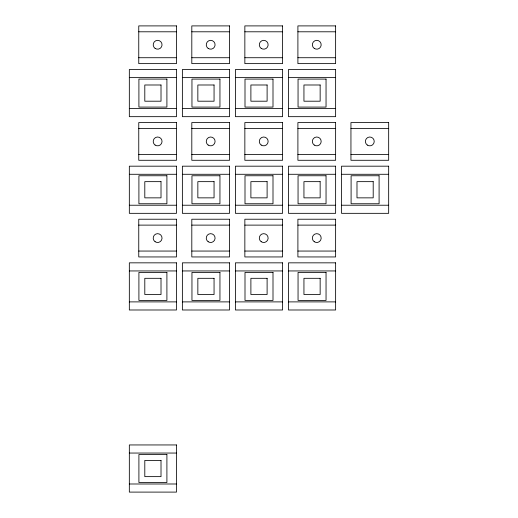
<?xml version="1.0" encoding="UTF-8"?>
<svg xmlns="http://www.w3.org/2000/svg" width="518" height="518" viewBox="0 0 518 518"><rect width="100%" height="100%" fill="white"/><g stroke="black" fill="none" stroke-linecap="round" stroke-linejoin="round"><path stroke-width="0.78" d="M138.759 31.792L176.483 31.792M191.809 31.792L229.532 31.792M244.852 31.792L282.575 31.792M297.902 31.792L335.625 31.792M138.759 57.725L176.483 57.725M191.809 57.725L229.532 57.725M244.852 57.725L282.575 57.725M297.902 57.725L335.625 57.725M129.332 77.622L176.483 77.622M182.375 77.622L229.532 77.622M235.425 77.622L282.575 77.622M288.468 77.622L335.625 77.622M129.332 108.566L176.483 108.566M182.375 108.566L229.532 108.566M235.425 108.566L282.575 108.566M288.468 108.566L335.625 108.566M138.759 128.458L176.483 128.458M191.809 128.458L229.532 128.458M244.852 128.458L282.575 128.458M297.902 128.458L335.625 128.458M350.945 128.458L388.668 128.458M138.759 154.39L176.483 154.39M191.809 154.39L229.532 154.39M244.852 154.39L282.575 154.39M297.902 154.39L335.625 154.39M350.945 154.39L388.668 154.39M129.332 174.281L176.483 174.281M182.375 174.281L229.532 174.281M235.425 174.281L282.575 174.281M288.468 174.281L335.625 174.281M341.517 174.281L388.668 174.281M129.332 205.225L176.483 205.225M182.375 205.225L229.532 205.225M235.425 205.225L282.575 205.225M288.468 205.225L335.625 205.225M341.517 205.225L388.668 205.225M138.759 225.116L176.483 225.116M191.809 225.116L229.532 225.116M244.852 225.116L282.575 225.116M297.902 225.116L335.625 225.116M138.759 251.055L176.483 251.055M191.809 251.055L229.532 251.055M244.852 251.055L282.575 251.055M297.902 251.055L335.625 251.055M129.332 270.946L176.483 270.946M182.375 270.946L229.532 270.946M235.425 270.946L282.575 270.946M288.468 270.946L335.625 270.946M129.332 301.89L176.483 301.89M182.375 301.89L229.532 301.89M235.425 301.89L282.575 301.89M288.468 301.89L335.625 301.89M129.332 453.049L176.483 453.049M129.332 483.993L176.483 483.993M176.483 25.9L138.759 25.9L138.759 63.623L176.483 63.623L176.483 25.9M229.532 25.9L191.809 25.9L191.809 63.623L229.532 63.623L229.532 25.9M282.575 25.9L244.852 25.9L244.852 63.623L282.575 63.623L282.575 25.9M335.625 25.9L297.902 25.9L297.902 63.623L335.625 63.623L335.625 25.9M176.483 69.516L129.332 69.516L129.332 116.667L176.483 116.667L176.483 69.516M229.532 69.516L182.375 69.516L182.375 116.667L229.532 116.667L229.532 69.516M282.575 69.516L235.425 69.516L235.425 116.667L282.575 116.667L282.575 69.516M335.625 69.516L288.468 69.516L288.468 116.667L335.625 116.667L335.625 69.516M166.906 79.092L138.908 79.092L138.908 107.09L166.906 107.09L166.906 79.092M219.949 79.092L191.958 79.092L191.958 107.09L219.949 107.09L219.949 79.092M272.999 79.092L245.001 79.092L245.001 107.09L272.999 107.09L272.999 79.092M326.042 79.092L298.051 79.092L298.051 107.09L326.042 107.09L326.042 79.092M161.014 84.991L144.8 84.991L144.8 101.198L161.014 101.198L161.014 84.991M214.057 84.991L197.85 84.991L197.85 101.198L214.057 101.198L214.057 84.991M267.107 84.991L250.893 84.991L250.893 101.198L267.107 101.198L267.107 84.991M320.15 84.991L303.943 84.991L303.943 101.198L320.15 101.198L320.15 84.991M176.483 122.565L138.759 122.565L138.759 160.282L176.483 160.282L176.483 122.565M229.532 122.565L191.809 122.565L191.809 160.282L229.532 160.282L229.532 122.565M282.575 122.565L244.852 122.565L244.852 160.282L282.575 160.282L282.575 122.565M335.625 122.565L297.902 122.565L297.902 160.282L335.625 160.282L335.625 122.565M388.668 122.565L350.945 122.565L350.945 160.282L388.668 160.282L388.668 122.565M176.483 166.181L129.332 166.181L129.332 213.332L176.483 213.332L176.483 166.181M229.532 166.181L182.375 166.181L182.375 213.332L229.532 213.332L229.532 166.181M282.575 166.181L235.425 166.181L235.425 213.332L282.575 213.332L282.575 166.181M335.625 166.181L288.468 166.181L288.468 213.332L335.625 213.332L335.625 166.181M388.668 166.181L341.517 166.181L341.517 213.332L388.668 213.332L388.668 166.181M166.906 175.757L138.908 175.757L138.908 203.755L166.906 203.755L166.906 175.757M219.949 175.757L191.958 175.757L191.958 203.755L219.949 203.755L219.949 175.757M272.999 175.757L245.001 175.757L245.001 203.755L272.999 203.755L272.999 175.757M326.042 175.757L298.051 175.757L298.051 203.755L326.042 203.755L326.042 175.757M379.092 175.757L351.094 175.757L351.094 203.755L379.092 203.755L379.092 175.757M161.014 181.65L144.8 181.65L144.8 197.857L161.014 197.857L161.014 181.65M214.057 181.65L197.85 181.65L197.85 197.857L214.057 197.857L214.057 181.65M267.107 181.65L250.893 181.65L250.893 197.857L267.107 197.857L267.107 181.65M320.15 181.65L303.943 181.65L303.943 197.857L320.15 197.857L320.15 181.65M373.2 181.65L356.986 181.65L356.986 197.857L373.2 197.857L373.2 181.65M176.483 219.224L138.759 219.224L138.759 256.947L176.483 256.947L176.483 219.224M229.532 219.224L191.809 219.224L191.809 256.947L229.532 256.947L229.532 219.224M282.575 219.224L244.852 219.224L244.852 256.947L282.575 256.947L282.575 219.224M335.625 219.224L297.902 219.224L297.902 256.947L335.625 256.947L335.625 219.224M176.483 262.84L129.332 262.84L129.332 309.991L176.483 309.991L176.483 262.84M229.532 262.84L182.375 262.84L182.375 309.991L229.532 309.991L229.532 262.84M282.575 262.84L235.425 262.84L235.425 309.991L282.575 309.991L282.575 262.84M335.625 262.84L288.468 262.84L288.468 309.991L335.625 309.991L335.625 262.84M166.906 272.416L138.908 272.416L138.908 300.414L166.906 300.414L166.906 272.416M219.949 272.416L191.958 272.416L191.958 300.414L219.949 300.414L219.949 272.416M272.999 272.416L245.001 272.416L245.001 300.414L272.999 300.414L272.999 272.416M326.042 272.416L298.051 272.416L298.051 300.414L326.042 300.414L326.042 272.416M161.014 278.315L144.8 278.315L144.8 294.522L161.014 294.522L161.014 278.315M214.057 278.315L197.85 278.315L197.85 294.522L214.057 294.522L214.057 278.315M267.107 278.315L250.893 278.315L250.893 294.522L267.107 294.522L267.107 278.315M320.15 278.315L303.943 278.315L303.943 294.522L320.15 294.522L320.15 278.315M176.483 444.949L129.332 444.949L129.332 492.1L176.483 492.1L176.483 444.949M166.906 454.526L138.908 454.526L138.908 482.523L166.906 482.523L166.906 454.526M161.014 460.418L144.8 460.418L144.8 476.631L161.014 476.631L161.014 460.418M367.301 145.066A4.422 4.422 0 0 0 374.216 141.777A4.422 4.422 0 0 0 367.91 137.432A4.422 4.422 0 0 0 367.301 145.066M261.208 48.401A4.422 4.422 0 0 0 268.123 45.111A4.422 4.422 0 0 0 261.817 40.767A4.422 4.422 0 0 0 261.208 48.401M261.208 145.066A4.422 4.422 0 0 0 268.123 141.777A4.422 4.422 0 0 0 261.817 137.432A4.422 4.422 0 0 0 261.208 145.066M261.208 241.725A4.422 4.422 0 0 0 268.123 238.435A4.422 4.422 0 0 0 261.817 234.091A4.422 4.422 0 0 0 261.208 241.725M314.251 241.725A4.422 4.422 0 0 0 321.166 238.435A4.422 4.422 0 0 0 314.866 234.091A4.422 4.422 0 0 0 314.251 241.725M314.251 48.401A4.422 4.422 0 0 0 321.166 45.111A4.422 4.422 0 0 0 314.866 40.767A4.422 4.422 0 0 0 314.251 48.401M314.251 145.066A4.422 4.422 0 0 0 321.166 141.777A4.422 4.422 0 0 0 314.866 137.432A4.422 4.422 0 0 0 314.251 145.066M208.158 145.066A4.422 4.422 0 0 0 215.074 141.777A4.422 4.422 0 0 0 208.773 137.432A4.422 4.422 0 0 0 208.158 145.066M208.158 48.401A4.422 4.422 0 0 0 215.074 45.111A4.422 4.422 0 0 0 208.773 40.767A4.422 4.422 0 0 0 208.158 48.401M208.158 241.725A4.422 4.422 0 0 0 215.074 238.435A4.422 4.422 0 0 0 208.773 234.091A4.422 4.422 0 0 0 208.158 241.725M155.115 48.401A4.422 4.422 0 0 0 162.03 45.111A4.422 4.422 0 0 0 155.724 40.767A4.422 4.422 0 0 0 155.115 48.401M155.115 145.066A4.422 4.422 0 0 0 162.03 141.777A4.422 4.422 0 0 0 155.724 137.432A4.422 4.422 0 0 0 155.115 145.066M155.115 241.725A4.422 4.422 0 0 0 162.03 238.435A4.422 4.422 0 0 0 155.724 234.091A4.422 4.422 0 0 0 155.115 241.725"/></g></svg>
